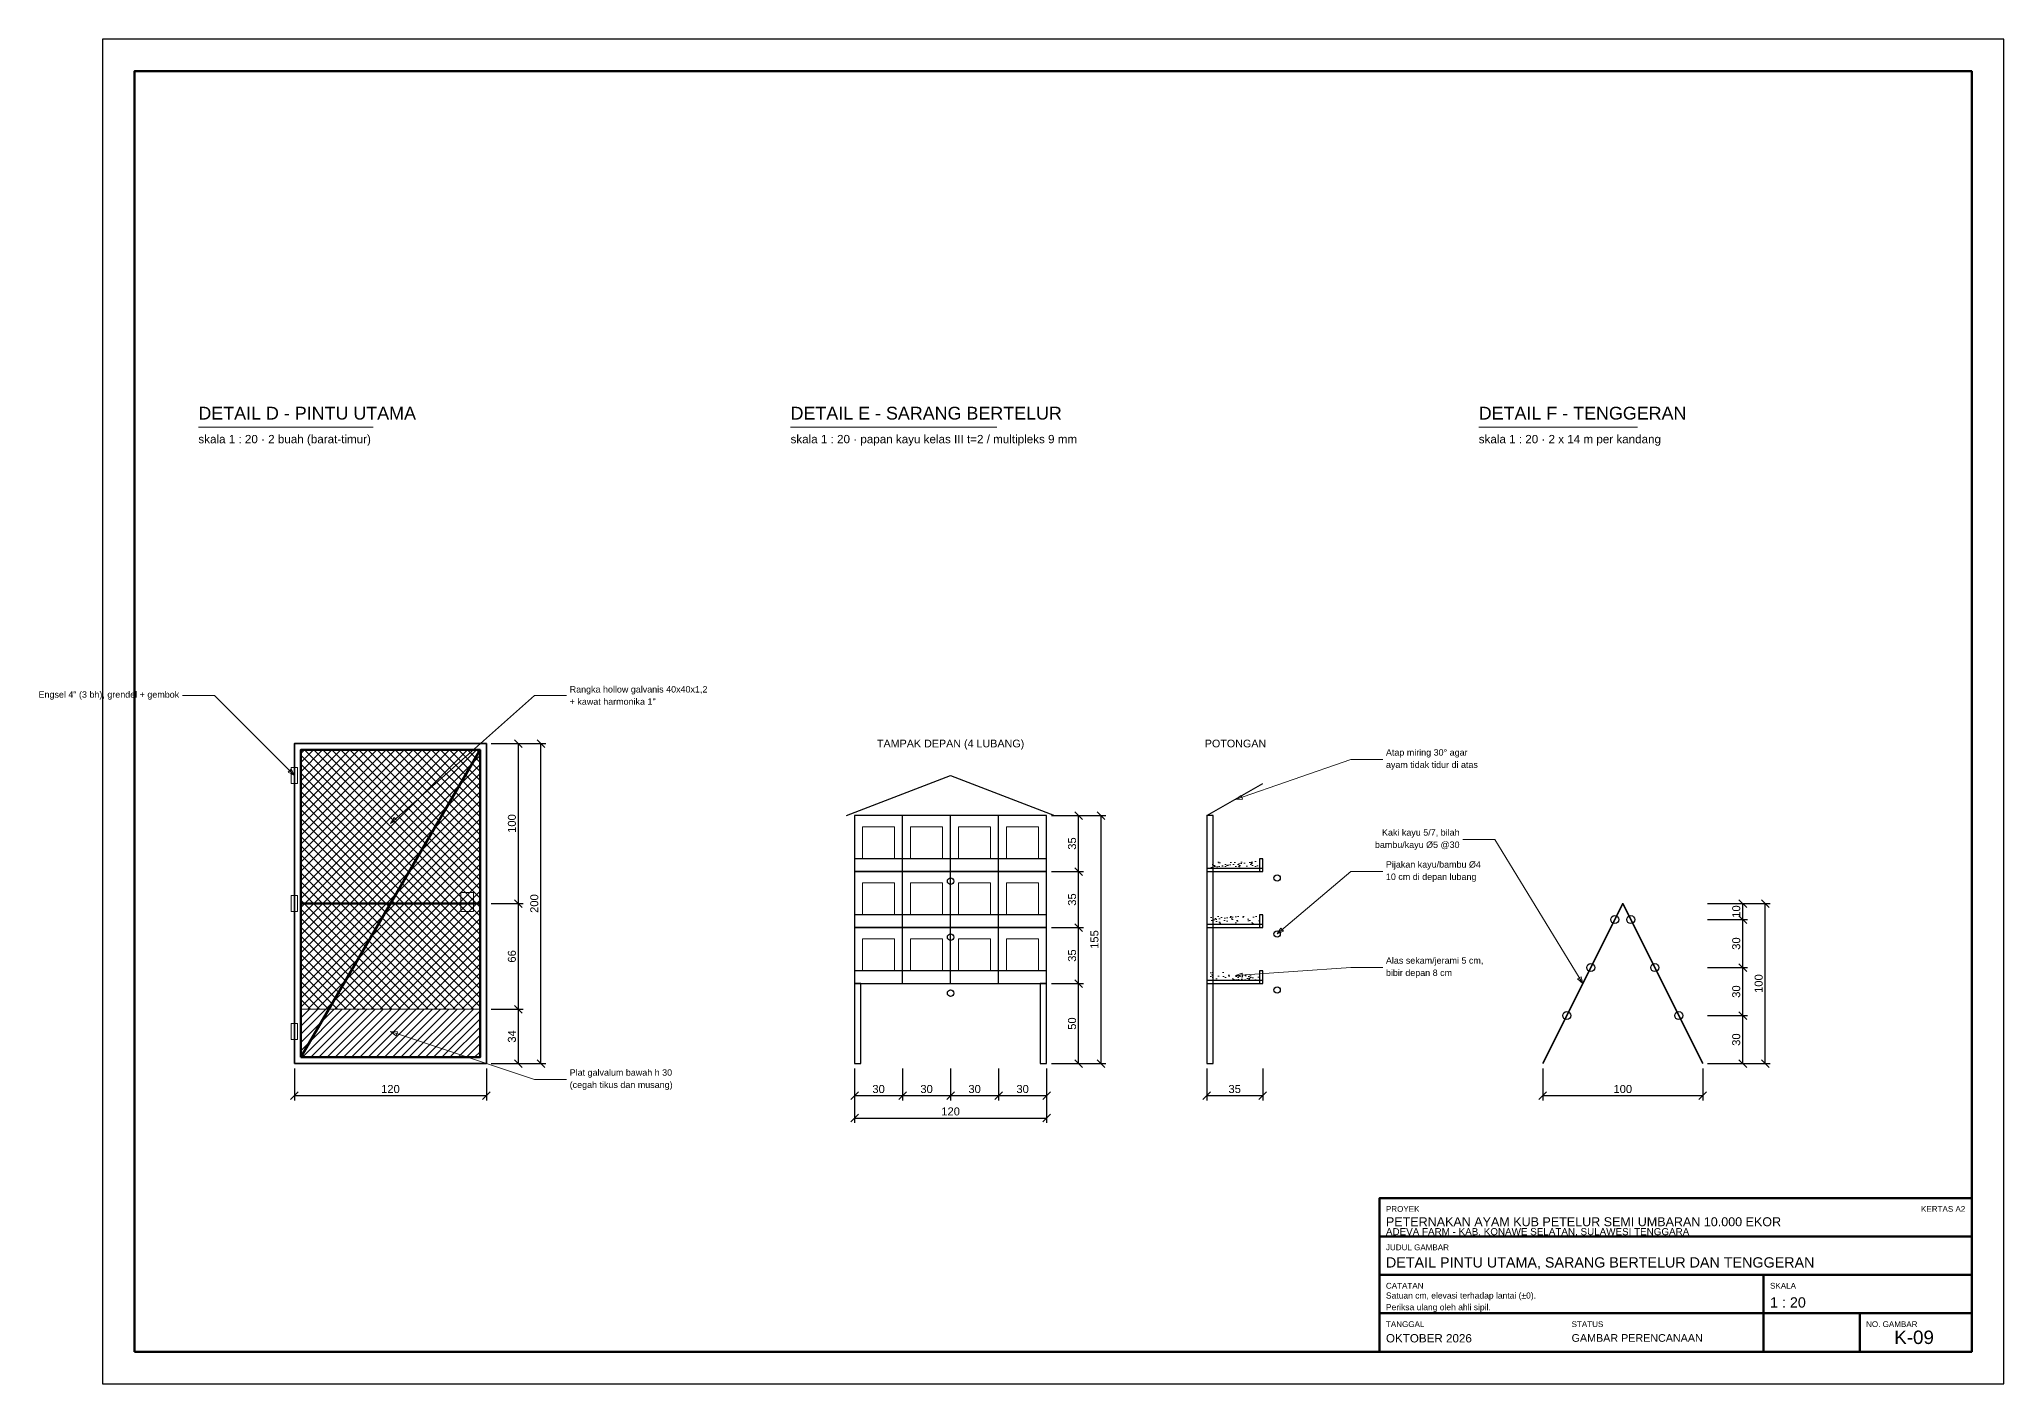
# Model space of a CAD drawing. Header units: centimetres. Extents: x 0 to 31918, y 0 to 4200.
# Drawn here: x 30691 to 31918, y 0 to 840 of the extents above; entities that cross this region are included whole.
import ezdxf
from ezdxf.enums import TextEntityAlignment as Align

# ---------------------------------------------------------------- set-up
doc = ezdxf.new("R2010")
doc.units = ezdxf.units.CM
for name, color, linetype, lineweight in [('A-DIM', 140, 'CONTINUOUS', 13), ('A-FRAME', 7, 'CONTINUOUS', 50), ('A-HATCH', 8, 'CONTINUOUS', 9), ('A-KAYU', 32, 'CONTINUOUS', 25), ('A-PERABOT', 8, 'CONTINUOUS', 18), ('A-STRUKTUR', 7, 'CONTINUOUS', 50), ('A-TEKS', 7, 'CONTINUOUS', 18)]:
    doc.layers.add(name, color=color, linetype=linetype, lineweight=lineweight)
doc.styles.add('ARIAL', font='arial.ttf')
doc.dimstyles.new('D20', dxfattribs={"dimtxt": 5, "dimasz": 4, "dimexe": 3, "dimexo": 3, "dimgap": 1.6, "dimtad": 1, "dimdec": 1, "dimtxsty": 'ARIAL', "dimtsz": 2.4, "dimcen": 2.5, "dimclrd": 140, "dimclre": 140, "dimclrt": 250, "dimazin": 3, "dimtfac": 1, "dimtmove": 0, "dimatfit": 3})

msp = doc.modelspace()

# ---------------------------------------------------------------- hatches: boundary and pattern name
at = {"layer": 'A-HATCH'}
h = msp.add_hatch(dxfattribs=at)
h.set_pattern_fill('ANSI37', scale=1.26)
h.paths.add_polyline_path([(30854, 234), (30966, 234), (30966, 396), (30854, 396)])
h = msp.add_hatch(dxfattribs=at)
h.set_pattern_fill('AR-SAND', scale=0.1)
h.paths.add_polyline_path([(31422, 322), (31453, 322), (31453, 327), (31422, 327)])
h = msp.add_hatch(dxfattribs=at)
h.set_pattern_fill('AR-SAND', scale=0.1)
h.paths.add_polyline_path([(31422, 287), (31453, 287), (31453, 292), (31422, 292)])
h = msp.add_hatch(dxfattribs=at)
h.set_pattern_fill('AR-SAND', scale=0.1)
h.paths.add_polyline_path([(31422, 252), (31453, 252), (31453, 257), (31422, 257)])
h = msp.add_hatch(dxfattribs=at)
h.set_pattern_fill('ANSI31', scale=1.14)
h.paths.add_polyline_path([(30854, 204), (30966, 204), (30966, 234), (30854, 234)])

# ---------------------------------------------------------------- linework, layer by layer
at = {"layer": 'A-DIM'}
for points in [[(30850, 380), (30800, 430), (30780, 430)], [(30910, 350), (31000, 430), (31020, 430)], [(31438, 365), (31510, 390), (31530, 390)], [(31655, 250), (31600, 340), (31580, 340)], [(31464, 281), (31510, 320), (31530, 320)], [(31438, 255), (31510, 260), (31530, 260)], [(30910, 220), (31000, 190), (31020, 190)]]:
    msp.add_lwpolyline(points, dxfattribs=at)
for points in [[(30850, 380), (30847.95, 383.89), (30846.11, 382.05)], [(31438, 365), (31442.4, 365.15), (31441.54, 367.61)], [(30910, 350), (30914.01, 351.82), (30912.28, 353.76)], [(31464, 281), (31468.05, 282.73), (31466.37, 284.71)], [(31438, 255), (31442.28, 253.99), (31442.1, 256.59)], [(31655, 250), (31653.92, 254.26), (31651.7, 252.91)], [(30910, 220), (30913.58, 217.44), (30914.4, 219.9)]]:
    msp.add_lwpolyline(points, close=True, dxfattribs=at)
at = {"layer": 'A-FRAME'}
for p, q in [((31528, 92), (31898, 92)), ((31528, 68), (31898, 68)), ((31768, 20), (31768, 68)), ((31528, 44), (31898, 44)), ((31828, 20), (31828, 44))]:
    msp.add_line(p, q, dxfattribs=at)
at = {"layer": 'A-FRAME', "lineweight": 25}
msp.add_lwpolyline([(30730, 0), (31918, 0), (31918, 840), (30730, 840)], close=True, dxfattribs=at)
at = {"layer": 'A-FRAME'}
for points in [[(30750, 20), (31898, 20), (31898, 820), (30750, 820)], [(31528, 20), (31898, 20), (31898, 116), (31528, 116)]]:
    msp.add_lwpolyline(points, close=True, dxfattribs=at)
at = {"layer": 'A-KAYU'}
for p, q in [((31230, 320), (31230, 355)), ((31260, 320), (31260, 355)), ((31290, 320), (31290, 355)), ((31230, 285), (31230, 320)), ((31260, 285), (31260, 320)), ((31290, 285), (31290, 320)), ((31230, 250), (31230, 285)), ((31260, 250), (31260, 285)), ((31290, 250), (31290, 285))]:
    msp.add_line(p, q, dxfattribs=at)
for points in [[(31195, 355), (31260, 380), (31325, 355)], [(31420, 355), (31455, 375)]]:
    msp.add_lwpolyline(points, dxfattribs=at)
for points in [[(31200, 320), (31320, 320), (31320, 355), (31200, 355)], [(31420, 200), (31424, 200), (31424, 355), (31420, 355)], [(31200, 320), (31320, 320), (31320, 328), (31200, 328)], [(31200, 285), (31320, 285), (31320, 320), (31200, 320)], [(31420, 320), (31455, 320), (31455, 322), (31420, 322)], [(31453, 320), (31455, 320), (31455, 328), (31453, 328)], [(31200, 285), (31320, 285), (31320, 293), (31200, 293)], [(31200, 250), (31320, 250), (31320, 285), (31200, 285)], [(31420, 285), (31455, 285), (31455, 287), (31420, 287)], [(31453, 285), (31455, 285), (31455, 293), (31453, 293)], [(31200, 250), (31320, 250), (31320, 258), (31200, 258)], [(31453, 250), (31455, 250), (31455, 258), (31453, 258)], [(31200, 200), (31204, 200), (31204, 250), (31200, 250)], [(31200, 200), (31204, 200), (31204, 250), (31200, 250)], [(31316, 200), (31320, 200), (31320, 250), (31316, 250)], [(31420, 250), (31455, 250), (31455, 252), (31420, 252)]]:
    msp.add_lwpolyline(points, close=True, dxfattribs=at)
at = {"layer": 'A-KAYU', "lineweight": 35}
msp.add_lwpolyline([(31630, 200), (31680, 300), (31730, 200)], dxfattribs=at)
at = {"layer": 'A-KAYU'}
for centre, radius in [((31260, 314), 2), ((31464, 316), 2), ((31464, 281), 2), ((31675, 290), 2.5), ((31685, 290), 2.5), ((31260, 279), 2), ((31660, 260), 2.5), ((31700, 260), 2.5), ((31260, 244), 2), ((31464, 246), 2), ((31645, 230), 2.5), ((31715, 230), 2.5)]:
    msp.add_circle(centre, radius, dxfattribs=at)
at = {"layer": 'A-PERABOT'}
for points in [[(30848, 375), (30852, 375), (30852, 385), (30848, 385)], [(31205, 328), (31225, 328), (31225, 348), (31205, 348)], [(31235, 328), (31255, 328), (31255, 348), (31235, 348)], [(31265, 328), (31285, 328), (31285, 348), (31265, 348)], [(31295, 328), (31315, 328), (31315, 348), (31295, 348)], [(30954, 295), (30962, 295), (30962, 307), (30954, 307)], [(31205, 293), (31225, 293), (31225, 313), (31205, 313)], [(31235, 293), (31255, 293), (31255, 313), (31235, 313)], [(31265, 293), (31285, 293), (31285, 313), (31265, 313)], [(31295, 293), (31315, 293), (31315, 313), (31295, 313)], [(30848, 295), (30852, 295), (30852, 305), (30848, 305)], [(31205, 258), (31225, 258), (31225, 278), (31205, 278)], [(31235, 258), (31255, 258), (31255, 278), (31235, 278)], [(31265, 258), (31285, 258), (31285, 278), (31265, 278)], [(31295, 258), (31315, 258), (31315, 278), (31295, 278)], [(30854, 204), (30966, 204), (30966, 234), (30854, 234)], [(30848, 215), (30852, 215), (30852, 225), (30848, 225)]]:
    msp.add_lwpolyline(points, close=True, dxfattribs=at)
at = {"layer": 'A-STRUKTUR'}
for p, q in [((30854, 204), (30966, 396)), ((30854, 300), (30966, 300))]:
    msp.add_line(p, q, dxfattribs=at)
at = {"layer": 'A-STRUKTUR', "lineweight": 35}
msp.add_lwpolyline([(30850, 200), (30970, 200), (30970, 400), (30850, 400)], close=True, dxfattribs=at)
at = {"layer": 'A-STRUKTUR'}
msp.add_lwpolyline([(30854, 204), (30966, 204), (30966, 396), (30854, 396)], close=True, dxfattribs=at)
at = {"layer": 'A-TEKS'}
for p, q in [((30790, 597.6), (30899.12, 597.6)), ((31160, 597.6), (31288.96, 597.6)), ((31590, 597.6), (31689.2, 597.6))]:
    msp.add_line(p, q, dxfattribs=at)

# ---------------------------------------------------------------- texts
at = {"layer": 'A-TEKS', "style": 'ARIAL'}
for s, p in [('DETAIL D - PINTU UTAMA', (30790, 600)), ('DETAIL E - SARANG BERTELUR', (31160, 600)), ('DETAIL F - TENGGERAN', (31590, 600))]:
    msp.add_text(s, height=8, dxfattribs=at).set_placement(p, align=Align.BOTTOM_LEFT)
for s, height, p in [('skala 1 : 20 · 2 buah (barat-timur)', 5.2, (30790, 592.8)), ('skala 1 : 20 · papan kayu kelas III t=2 / multipleks 9 mm', 5.2, (31160, 592.8)), ('skala 1 : 20 · 2 x 14 m per kandang', 5.2, (31590, 592.8)), ('PROYEK', 3.6, (31532, 111)), ('PETERNAKAN AYAM KUB PETELUR SEMI UMBARAN 10.000 EKOR', 5.6, (31532, 104)), ('ADEVA FARM - KAB. KONAWE SELATAN, SULAWESI TENGGARA', 4.4, (31532, 97.2)), ('JUDUL GAMBAR', 3.6, (31532, 87)), ('DETAIL PINTU UTAMA, SARANG BERTELUR DAN TENGGERAN', 6.4, (31532, 79)), ('CATATAN', 3.6, (31532, 63)), ('SKALA', 3.6, (31772, 63)), ('1 : 20', 6.4, (31772, 54)), ('TANGGAL', 3.6, (31532, 39)), ('STATUS', 3.6, (31648, 39)), ('NO. GAMBAR', 3.6, (31832, 39)), ('OKTOBER 2026', 5.2, (31532, 31)), ('GAMBAR PERENCANAAN', 4.8, (31648, 31))]:
    msp.add_text(s, height=height, dxfattribs=at).set_placement(p, align=Align.TOP_LEFT)
for s, height, p in [('TAMPAK DEPAN (4 LUBANG)', 4.8, (31260, 400)), ('POTONGAN', 4.8, (31438, 400)), ('K-09', 8.4, (31862, 29))]:
    msp.add_text(s, height=height, dxfattribs=at).set_placement(p, align=Align.MIDDLE_CENTER)
msp.add_text('KERTAS A2', height=3.6, dxfattribs=at).set_placement((31894, 111), align=Align.TOP_RIGHT)
at = {"layer": 'A-TEKS', "line_spacing_factor": 1.15, "style": 'ARIAL'}
for s, insert, char_height, attachment_point in [('Engsel 4" (3 bh), grendel + gembok', (30778, 430), 4, 6), ('Rangka hollow galvanis 40x40x1,2\\P+ kawat harmonika 1"', (31022, 430), 4, 4), ('Atap miring 30° agar\\Payam tidak tidur di atas', (31532, 390), 4, 4), ('Kaki kayu 5/7, bilah\\Pbambu/kayu Ø5 @30', (31578, 340), 4, 6), ('Pijakan kayu/bambu Ø4\\P10 cm di depan lubang', (31532, 320), 4, 4), ('Alas sekam/jerami 5 cm,\\Pbibir depan 8 cm', (31532, 260), 4, 4), ('Plat galvalum bawah h 30\\P(cegah tikus dan musang)', (31022, 190), 4, 4), ('Satuan cm, elevasi terhadap lantai (±0).\\PPeriksa ulang oleh ahli sipil.', (31532, 57), 3.8, 1)]:
    msp.add_mtext(s, dxfattribs=dict(at, insert=insert, char_height=char_height, attachment_point=attachment_point))

# ---------------------------------------------------------------- dimensions: what is measured, and where the dimension line sits
at = {"layer": 'A-DIM'}
for base, p1, p2 in [((30990, 300), (30970, 300), (30970, 400)), ((31004, 200), (30970, 200), (30970, 400)), ((31340, 320), (31320, 320), (31320, 355)), ((31354, 200), (31320, 200), (31320, 355)), ((31340, 285), (31320, 285), (31320, 320)), ((30990, 234), (30970, 234), (30970, 300)), ((31755, 290), (31730, 290), (31730, 300)), ((31769, 200), (31730, 200), (31730, 300)), ((31340, 250), (31320, 250), (31320, 285)), ((31755, 260), (31730, 260), (31730, 290)), ((31755, 230), (31730, 230), (31730, 260)), ((31340, 200), (31320, 200), (31320, 250)), ((30990, 200), (30970, 200), (30970, 234)), ((31755, 200), (31730, 200), (31730, 230))]:
    msp.add_linear_dim(base=base, p1=p1, p2=p2, angle=90, dimstyle='D20', dxfattribs=at).render()
for base, p1, p2 in [((30850, 180), (30850, 200), (30970, 200)), ((31200, 180), (31200, 200), (31230, 200)), ((31200, 166), (31200, 200), (31320, 200)), ((31230, 180), (31230, 200), (31260, 200)), ((31260, 180), (31260, 200), (31290, 200)), ((31290, 180), (31290, 200), (31320, 200)), ((31420, 180), (31420, 200), (31455, 200)), ((31630, 180), (31630, 200), (31730, 200))]:
    msp.add_linear_dim(base=base, p1=p1, p2=p2, dimstyle='D20', dxfattribs=at).render()

doc.saveas('drawing.dxf')
